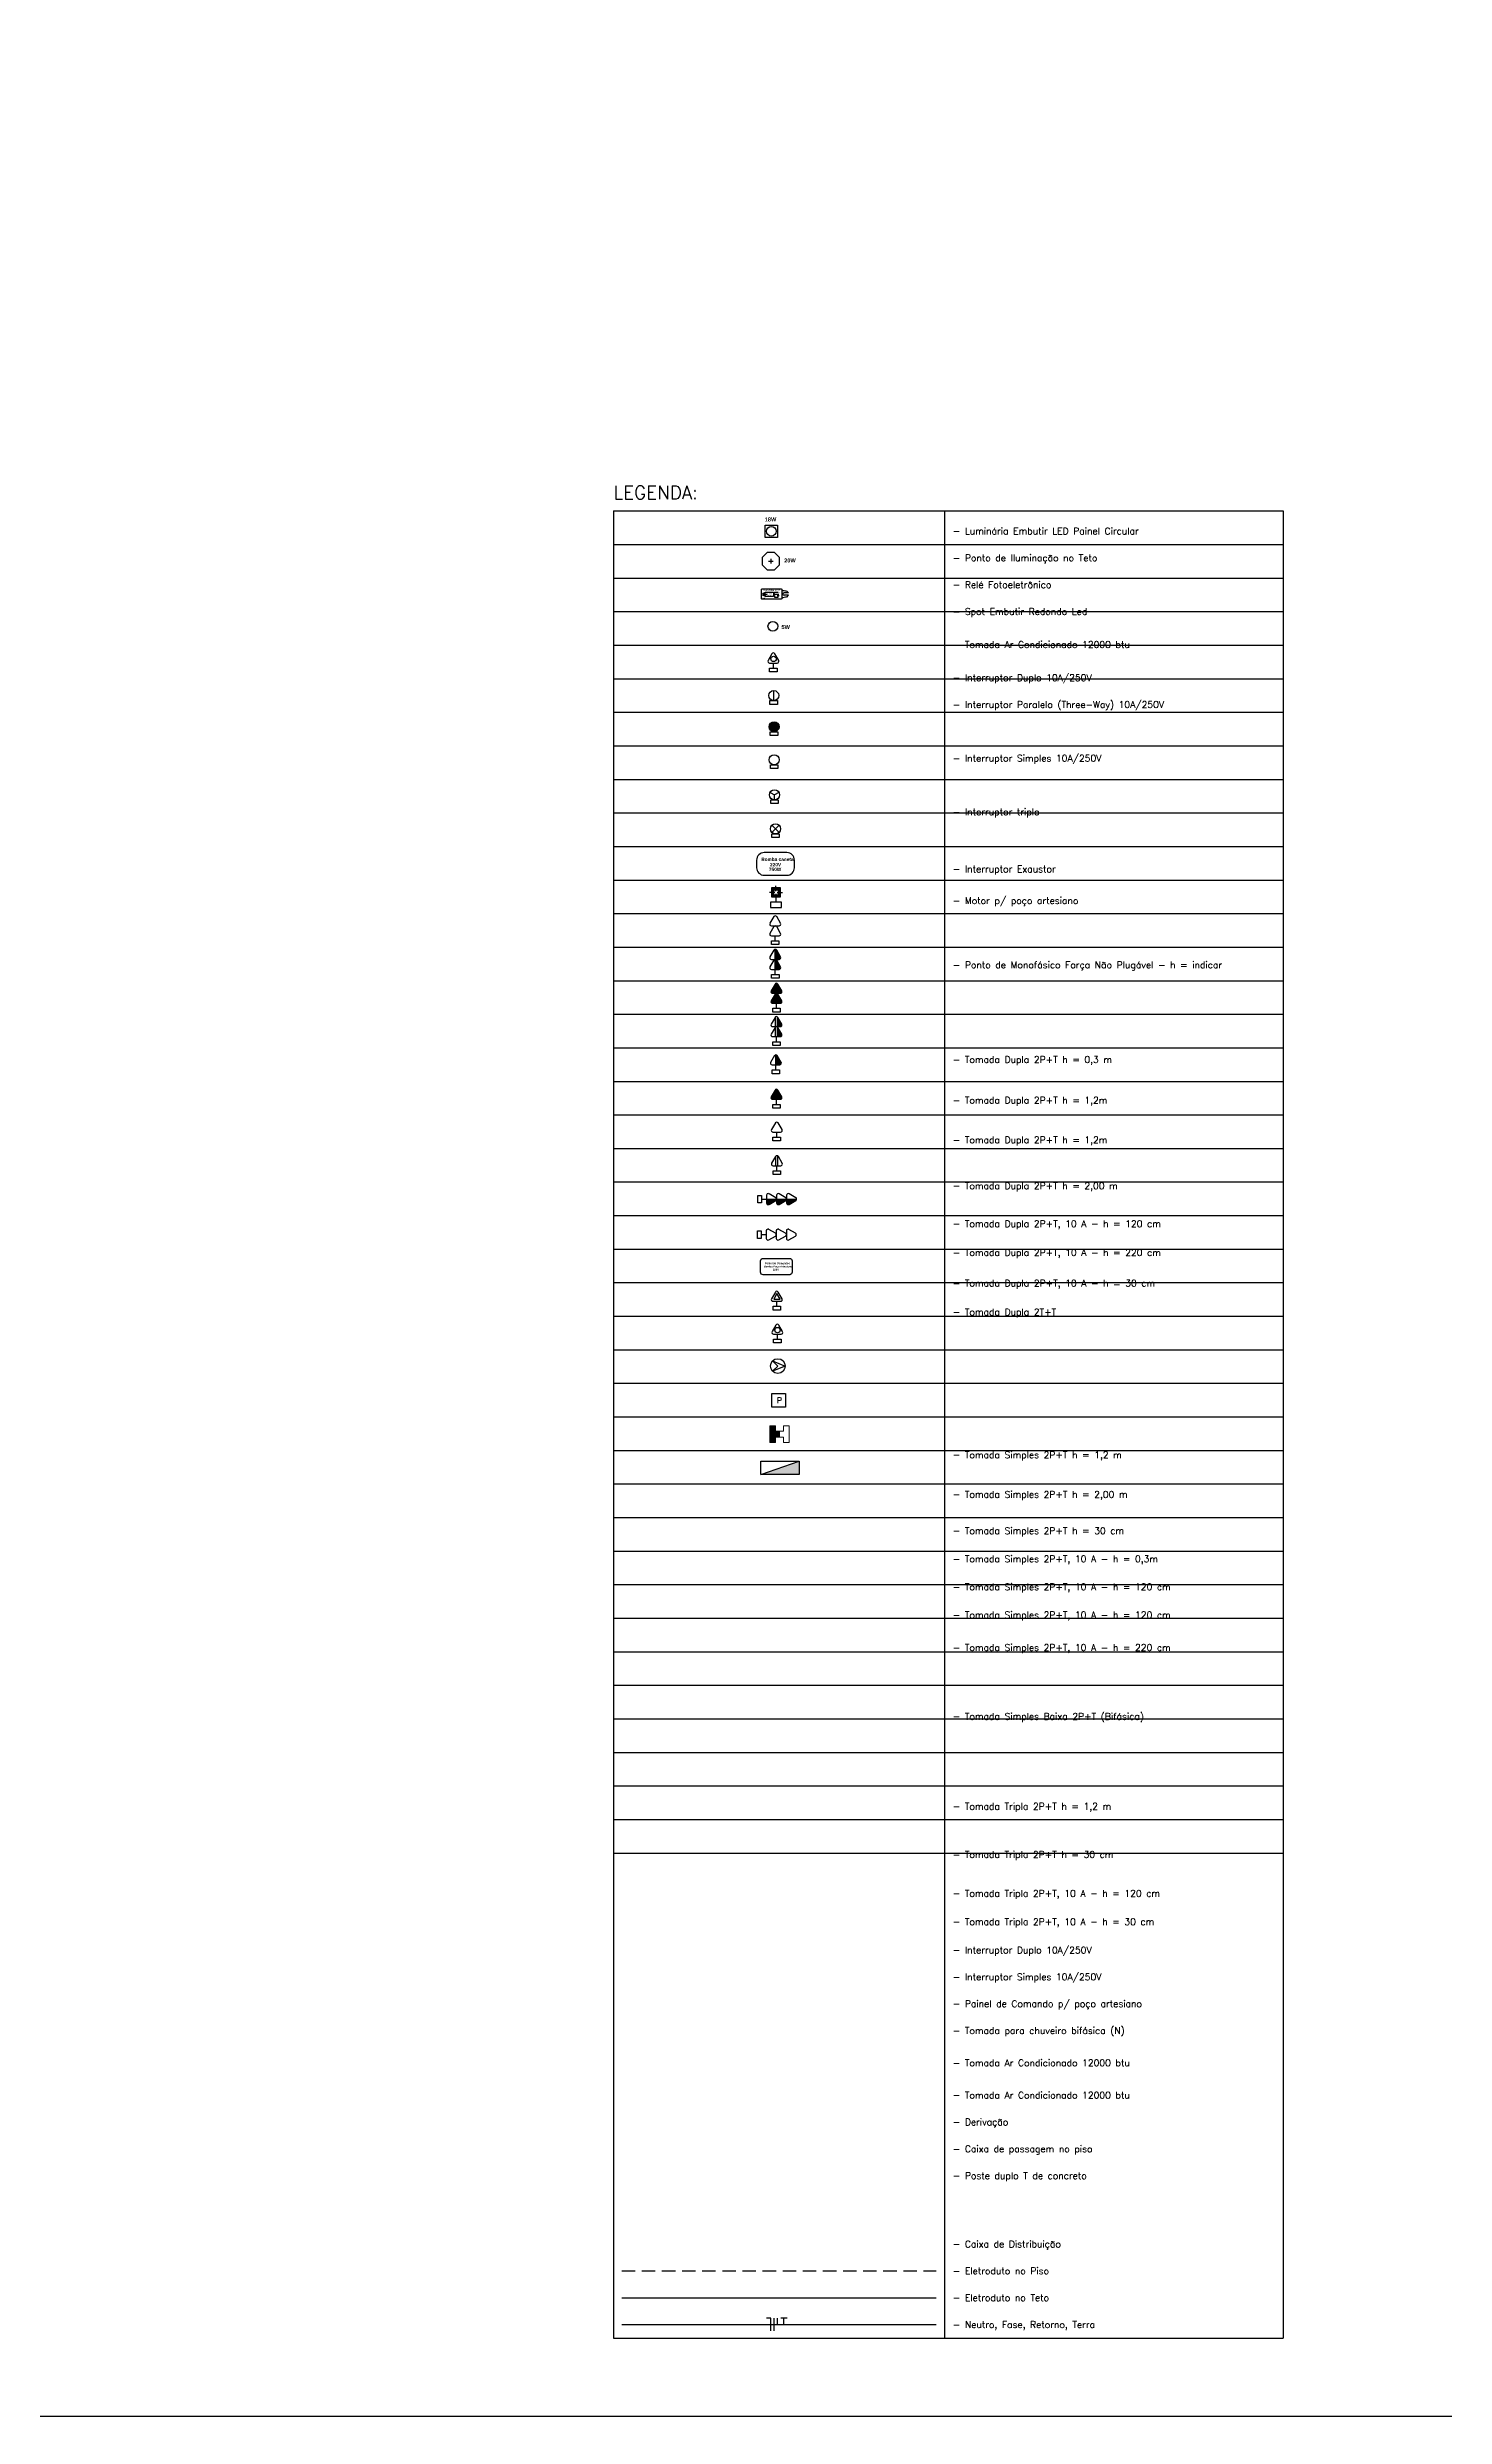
# Model space of a CAD drawing. Extents: x 1450 to 1868, y 82 to 351.
# Drawn here: x 1621.6 to 1642.43, y 82.4 to 117.71 of the extents above; entities that cross this region are included whole.
import ezdxf
from ezdxf.enums import TextEntityAlignment as Align

# ---------------------------------------------------------------- set-up
doc = ezdxf.new("R2010")
doc.units = 0
doc.header["$LTSCALE"] = 0.5
for name, pattern in [('CONTINU', [0]), ('ELETRODUTO_PISO', [0.55, 0.4, -0.15]), ('ELETRODUTO_TETO', [1000, 1000, 0])]:
    doc.linetypes.add(name, pattern=pattern)
doc.layers.get('0').update_dxf_attribs({"linetype": 'CONTINUOUS'})
for name, color, linetype in [('CENTRAL DE AR', 10, 'CONTINUOUS'), ('CHUVEIRO ELÉTRICO', 10, 'CONTINUOUS'), ('Derivação', 7, 'CONTINUOUS'), ('ELETRODUTO-PISO', 3, 'CONTINUOUS'), ('ELETRODUTO_TETO', 2, 'CONTINUOUS'), ('Estruturas', 7, 'CONTINUOUS'), ('FIACAO', 7, 'CONTINUOUS'), ('Iluminação', 7, 'CONTINUOUS'), ('INDICACAO_CIRCUITO', 2, 'CONTINUOUS'), ('INDICACAO_POTENCIA', 1, 'CONTINUOUS'), ('INTERRUPTORES', 1, 'CONTINUOUS'), ('LEGENDA_LINHA', 2, 'CONTINUOUS'), ('LEGENDA_TEXTO', 5, 'CONTINUOUS'), ('LUMINÁRIAS', 3, 'CONTINUOUS'), ('Motores', 7, 'CONTINUOUS'), ('QUADROS', 7, 'CONTINUOUS'), ('QUADROS_E_CAIXAS', 7, 'CONTINUOUS'), ('Sensor', 7, 'CONTINUOUS'), ('TOMADAS ABNT', 10, 'CONTINUOUS')]:
    doc.layers.add(name, color=color, linetype=linetype)
doc.layers.add('Postes', color=1, linetype='CONTINU', lineweight=0)
doc.styles.add('Arial', font='arialbd.ttf', dxfattribs={"height": 100})
doc.styles.add('ROMANS', font='simplex.shx')
doc.styles.get("Standard").update_dxf_attribs({"font": 'simplex.shx'})

# ---------------------------------------------------------------- blocks, each defined once
blk = doc.blocks.new('Caixa')
blk.add_lwpolyline([(0, -2000), (20893.1, -2000), (20893.1, -22893.1), (0, -22893.1)], close=True)
blk = doc.blocks.new('*U364', base_point=(-28495.6, 54861.1))
blk.add_hatch(color=256).paths.add_polyline_path([(-28467.1, 54851.1), (-28467.1, 54871.1), (-28524.1, 54851.1)])
blk.add_line((-28524.1, 54851.1), (-28467.1, 54871.1))
blk.add_lwpolyline([(-28524.1, 54851.1), (-28524.1, 54871.1), (-28467.1, 54871.1), (-28467.1, 54851.1)], close=True)
blk = doc.blocks.new('*U415', base_point=(-26502, 35745.7))
at = {"layer": 'LUMINÁRIAS'}
blk.add_circle((-26502, 35745.7), 7.25, dxfattribs=at)
blk = doc.blocks.new('*U425', base_point=(-26022.3, 35757.8))
h = blk.add_hatch(color=256)
h.dxf.hatch_style = 1
h.paths.add_polyline_path([(-26029.8, 35765.3, 1), (-26014.8, 35765.3, 1)])
blk.add_lwpolyline([(-26027.9, 35757.8), (-26016.7, 35757.8), (-26016.7, 35752.2), (-26027.9, 35752.2)], close=True)
blk.add_circle((-26022.3, 35765.3), 7.5)
blk = doc.blocks.new('*U426', base_point=(-26132.1, 35638.4))
blk.add_lwpolyline([(-26132.1, 35644), (-26132.1, 35632.8), (-26137.7, 35632.8), (-26137.7, 35644)], close=True)
blk.add_circle((-26124.6, 35638.4), 7.5)
blk = doc.blocks.new('*U432', base_point=(-26623.1, 35513.1))
for p, q in [((-26615.6, 35518.8), (-26615.6, 35513.1)), ((-26601.9, 35515.3), (-26611.8, 35520.9)), ((-26600.6, 35518.8), (-26600.6, 35513.1)), ((-26586.9, 35515.3), (-26596.9, 35520.9)), ((-26585.6, 35518.8), (-26585.6, 35513.1)), ((-26571.9, 35515.3), (-26581.9, 35520.9)), ((-26623.1, 35513.1), (-26615.6, 35513.1)), ((-26615.6, 35513.1), (-26615.6, 35507.4)), ((-26611.8, 35505.2), (-26601.9, 35510.9)), ((-26600.6, 35513.1), (-26600.6, 35507.4)), ((-26596.9, 35505.2), (-26586.9, 35510.9)), ((-26585.6, 35513.1), (-26585.6, 35507.4)), ((-26581.9, 35505.2), (-26571.9, 35510.9))]:
    blk.add_line(p, q)
blk.add_lwpolyline([(-26623.1, 35518.7), (-26623.1, 35507.5), (-26628.7, 35507.5), (-26628.7, 35518.7)], close=True)
for centre, start, end in [((-26613.1, 35518.8), 60.2551, 180), ((-26598.1, 35518.8), 60.2551, 180), ((-26583.1, 35518.8), 60.2551, 180), ((-26613.1, 35507.4), 180, 299.7449), ((-26603.1, 35513.1), 299.7449, 60.2551), ((-26598.1, 35507.4), 180, 299.7449), ((-26588.1, 35513.1), 299.7449, 60.2551), ((-26583.1, 35507.4), 180, 299.7449), ((-26573.2, 35513.1), 299.7449, 60.2551)]:
    blk.add_arc(centre, 2.5, start, end)
blk = doc.blocks.new('*U188', base_point=(-46314.3, 15803.9))
for p, q in [((-46316.4, 15825.1), (-46322.1, 15815.2)), ((-46306.4, 15815.2), (-46312.1, 15825.1)), ((-46320, 15811.4), (-46314.3, 15811.4)), ((-46314.3, 15811.4), (-46308.6, 15811.4)), ((-46314.3, 15803.9), (-46314.3, 15811.4))]:
    blk.add_line(p, q)
blk.add_lwpolyline([(-46319.9, 15803.9), (-46308.7, 15803.9), (-46308.7, 15798.3), (-46319.9, 15798.3)], close=True)
blk.add_circle((-46314.1, 15817.5), 4.02)
for centre, start, end in [((-46314.3, 15823.9), 29.7449, 150.2551), ((-46320, 15813.9), 150.2551, 270), ((-46308.6, 15813.9), 270, 29.7449)]:
    blk.add_arc(centre, 2.5, start, end)
blk = doc.blocks.new('*U154', base_point=(-46580.4, 18832.2))
for p, q in [((-46582.5, 18853.4), (-46588.2, 18843.4)), ((-46572.5, 18843.4), (-46578.2, 18853.4)), ((-46586.1, 18839.7), (-46580.4, 18839.7)), ((-46580.2, 18851.1), (-46584.8, 18843)), ((-46584.8, 18843), (-46575.6, 18843)), ((-46580.4, 18839.7), (-46574.7, 18839.7)), ((-46580.4, 18832.2), (-46580.4, 18839.7)), ((-46575.6, 18843), (-46580.2, 18851.1))]:
    blk.add_line(p, q)
blk.add_lwpolyline([(-46586, 18832.2), (-46574.8, 18832.2), (-46574.8, 18826.6), (-46586, 18826.6)], close=True)
for centre, start, end in [((-46580.4, 18852.1), 29.7449, 150.2551), ((-46586.1, 18842.2), 150.2551, 270), ((-46574.7, 18842.2), 270, 29.7449)]:
    blk.add_arc(centre, 2.5, start, end)
blk = doc.blocks.new('*U436', base_point=(-27713.7, 34634.5))
at = {"layer": 'LUMINÁRIAS'}
blk.add_lwpolyline([(-27726.8, 34639.9), (-27726.8, 34629.1), (-27719.1, 34621.4), (-27708.3, 34621.4), (-27700.6, 34629.1), (-27700.6, 34639.9), (-27708.3, 34647.6), (-27719.1, 34647.6)], close=True, dxfattribs=at)
for points in [[(-27713.7, 34637.9), (-27713.7, 34631.1)], [(-27717.1, 34634.5), (-27710.4, 34634.5)]]:
    blk.add_lwpolyline(points, dxfattribs=at)
blk = doc.blocks.new('*U827', base_point=(-30200.5, 34405))
blk.add_line((-30200.5, 34405), (-30185.5, 34405))
blk.add_lwpolyline([(-30200.5, 34410.6), (-30200.5, 34399.4), (-30206.1, 34399.4), (-30206.1, 34410.6)], close=True)
blk.add_circle((-30193, 34405), 7.5)
blk = doc.blocks.new('*U2200', base_point=(1566.522, 243.504))
for p, q in [((1566.422, 243.504), (1566.422, 243.704)), ((1566.422, 243.704), (1566.622, 243.704)), ((1566.622, 243.704), (1566.622, 243.504)), ((1566.622, 243.504), (1566.422, 243.504))]:
    blk.add_line(p, q)
blk.add_text('P', height=0.0841).set_placement((1566.496, 243.562))
blk = doc.blocks.new('*U149', base_point=(-47307.1, 18073))
for p, q in [((-47309.2, 18109.1), (-47314.9, 18099.2)), ((-47309.2, 18094.2), (-47314.9, 18084.2)), ((-47312.8, 18095.4), (-47307.1, 18095.4)), ((-47312.8, 18080.5), (-47307.1, 18080.5)), ((-47307.1, 18095.4), (-47301.4, 18095.4)), ((-47307.1, 18073), (-47307.1, 18080.5)), ((-47307.1, 18080.5), (-47301.4, 18080.5)), ((-47299.2, 18099.2), (-47304.9, 18109.1)), ((-47299.2, 18084.2), (-47304.9, 18094.2))]:
    blk.add_line(p, q)
blk.add_lwpolyline([(-47312.7, 18073), (-47301.5, 18073), (-47301.5, 18067.4), (-47312.7, 18067.4)], close=True)
for centre, start, end in [((-47312.8, 18097.9), 150.2551, 270), ((-47312.8, 18083), 150.2551, 270), ((-47307.1, 18107.9), 29.7449, 150.2551), ((-47307.1, 18092.9), 29.7449, 150.2551), ((-47301.4, 18097.9), 270, 29.7449), ((-47301.4, 18083), 270, 29.7449)]:
    blk.add_arc(centre, 2.5, start, end)
blk = doc.blocks.new('*U152', base_point=(-46425.9, 19077.4))
blk.add_hatch(color=256).paths.add_polyline_path([(-46423.8, 19098.6, 0.269143), (-46425.9, 19099.8), (-46425.9, 19084.9), (-46420.2, 19084.9, 0.575867), (-46418.1, 19088.6)])
for p, q in [((-46428.1, 19098.6), (-46433.8, 19088.6)), ((-46431.6, 19084.9), (-46425.9, 19084.9)), ((-46425.9, 19084.9), (-46425.9, 19099.8)), ((-46425.9, 19077.4), (-46425.9, 19084.9)), ((-46425.9, 19084.9), (-46420.2, 19084.9)), ((-46418.1, 19088.6), (-46423.8, 19098.6))]:
    blk.add_line(p, q)
blk.add_lwpolyline([(-46431.5, 19077.4), (-46420.3, 19077.4), (-46420.3, 19071.7), (-46431.5, 19071.7)], close=True)
for centre, start, end in [((-46431.6, 19087.4), 150.2551, 270), ((-46425.9, 19097.3), 29.7449, 150.2551), ((-46420.2, 19087.4), 270, 29.7449)]:
    blk.add_arc(centre, 2.5, start, end)
blk = doc.blocks.new('*U156', base_point=(-47697.4, 17797.5))
for points in [[(-47695.3, 17833.7, 0.269143), (-47697.4, 17835), (-47697.4, 17820), (-47691.7, 17820, 0.575867), (-47689.6, 17823.7)], [(-47695.3, 17818.7, 0.269143), (-47697.4, 17820), (-47697.4, 17805), (-47691.7, 17805, 0.575867), (-47689.6, 17808.8)]]:
    blk.add_hatch(color=256).paths.add_polyline_path(points)
for p, q in [((-47699.6, 17833.7), (-47705.3, 17823.7)), ((-47697.4, 17820), (-47697.4, 17835)), ((-47689.6, 17823.7), (-47695.3, 17833.7)), ((-47699.6, 17818.7), (-47705.3, 17808.8)), ((-47703.1, 17820), (-47697.4, 17820)), ((-47703.1, 17805), (-47697.4, 17805)), ((-47697.4, 17805), (-47697.4, 17820)), ((-47697.4, 17820), (-47691.7, 17820)), ((-47697.4, 17797.5), (-47697.4, 17805)), ((-47697.4, 17805), (-47691.7, 17805)), ((-47689.6, 17808.8), (-47695.3, 17818.7))]:
    blk.add_line(p, q)
blk.add_lwpolyline([(-47703, 17797.5), (-47691.8, 17797.5), (-47691.8, 17791.9), (-47703, 17791.9)], close=True)
for centre, start, end in [((-47697.4, 17832.5), 29.7449, 150.2551), ((-47703.1, 17822.5), 150.2551, 270), ((-47703.1, 17807.5), 150.2551, 270), ((-47697.4, 17817.5), 29.7449, 150.2551), ((-47691.7, 17822.5), 270, 29.7449), ((-47691.7, 17807.5), 270, 29.7449)]:
    blk.add_arc(centre, 2.5, start, end)
blk = doc.blocks.new('*U163', base_point=(-46596.1, 17911.4))
blk.add_hatch(color=256).paths.add_polyline_path([(-46594, 17932.6, 0.580323), (-46598.3, 17932.6), (-46604, 17922.7, 0.575867), (-46601.8, 17918.9), (-46596.1, 17918.9), (-46590.5, 17918.9, 0.575867), (-46588.3, 17922.7)])
for p, q in [((-46598.3, 17932.6), (-46604, 17922.7)), ((-46601.8, 17918.9), (-46596.1, 17918.9)), ((-46596.1, 17911.4), (-46596.1, 17918.9)), ((-46596.1, 17918.9), (-46590.5, 17918.9)), ((-46588.3, 17922.7), (-46594, 17932.6))]:
    blk.add_line(p, q)
blk.add_lwpolyline([(-46601.7, 17911.4), (-46590.5, 17911.4), (-46590.5, 17905.8), (-46601.7, 17905.8)], close=True)
for centre, start, end in [((-46601.8, 17921.4), 150.2551, 270), ((-46596.1, 17931.4), 29.7449, 150.2551), ((-46590.5, 17921.4), 270, 29.7449)]:
    blk.add_arc(centre, 2.5, start, end)
blk = doc.blocks.new('*U177', base_point=(-47239.9, 18689.3))
for points in [[(-47237.8, 18725.5, 0.580323), (-47242.1, 18725.5), (-47247.8, 18715.5, 0.575867), (-47245.6, 18711.8), (-47239.9, 18711.8), (-47234.2, 18711.8, 0.575867), (-47232.1, 18715.5)], [(-47237.8, 18710.5, 0.580323), (-47242.1, 18710.5), (-47247.8, 18700.5, 0.575867), (-47245.6, 18696.8), (-47239.9, 18696.8), (-47234.2, 18696.8, 0.575867), (-47232.1, 18700.5)]]:
    blk.add_hatch(color=256).paths.add_polyline_path(points)
for p, q in [((-47242.1, 18725.5), (-47247.8, 18715.5)), ((-47232.1, 18715.5), (-47237.8, 18725.5)), ((-47242.1, 18710.5), (-47247.8, 18700.5)), ((-47245.6, 18711.8), (-47239.9, 18711.8)), ((-47245.6, 18696.8), (-47239.9, 18696.8)), ((-47239.9, 18711.8), (-47234.2, 18711.8)), ((-47239.9, 18689.3), (-47239.9, 18696.8)), ((-47239.9, 18696.8), (-47234.2, 18696.8)), ((-47232.1, 18700.5), (-47237.8, 18710.5))]:
    blk.add_line(p, q)
blk.add_lwpolyline([(-47245.5, 18689.3), (-47234.3, 18689.3), (-47234.3, 18683.7), (-47245.5, 18683.7)], close=True)
for centre, start, end in [((-47245.6, 18714.3), 150.2551, 270), ((-47239.9, 18724.2), 29.7449, 150.2551), ((-47234.2, 18714.3), 270, 29.7449), ((-47245.6, 18699.3), 150.2551, 270), ((-47239.9, 18709.3), 29.7449, 150.2551), ((-47234.2, 18699.3), 270, 29.7449)]:
    blk.add_arc(centre, 2.5, start, end)
blk = doc.blocks.new('*U267', base_point=(-46992.4, 19399.3))
for p in [(-46998.9, 19410.5), (-46985.9, 19410.5), (-46992.4, 19399.3)]:
    blk.add_line(p, (-46992.4, 19406.8))
blk.add_lwpolyline([(-46998, 19399.3), (-46986.8, 19399.3), (-46986.8, 19393.7), (-46998, 19393.7)], close=True)
blk.add_circle((-46992.4, 19406.8), 7.5)
blk = doc.blocks.new('*U292', base_point=(-47201.7, 18236.4))
for p, q in [((-47201.7, 18236.4), (-47194.2, 18236.4)), ((-47194.2, 18242.1), (-47194.2, 18236.4)), ((-47194.2, 18236.4), (-47194.2, 18230.7)), ((-47180.5, 18238.5), (-47190.5, 18244.2)), ((-47190.5, 18228.5), (-47180.5, 18234.2))]:
    blk.add_line(p, q)
blk.add_lwpolyline([(-47201.7, 18242), (-47201.7, 18230.8), (-47207.3, 18230.8), (-47207.3, 18242)], close=True)
for centre, start, end in [((-47191.7, 18242.1), 60.2551, 180), ((-47191.7, 18230.7), 180, 299.7449), ((-47181.8, 18236.4), 299.7449, 60.2551)]:
    blk.add_arc(centre, 2.5, start, end)
blk = doc.blocks.new('*U393', base_point=(-27442.3, 34954.3))
for points in [[(-27421.1, 34952.1, 0.269143), (-27419.8, 34954.3), (-27434.8, 34954.3), (-27434.8, 34948.6, 0.575867), (-27431, 34946.4)], [(-27406.1, 34952.1, 0.269143), (-27404.9, 34954.3), (-27419.8, 34954.3), (-27419.8, 34948.6, 0.575867), (-27416.1, 34946.4)], [(-27391.2, 34952.1, 0.269143), (-27389.9, 34954.3), (-27404.9, 34954.3), (-27404.9, 34948.6, 0.575867), (-27401.1, 34946.4)]]:
    blk.add_hatch(color=256).paths.add_polyline_path(points)
for p, q in [((-27442.3, 34954.3), (-27434.8, 34954.3)), ((-27434.8, 34960), (-27434.8, 34954.3)), ((-27434.8, 34954.3), (-27434.8, 34948.6)), ((-27434.8, 34954.3), (-27419.8, 34954.3)), ((-27421.1, 34956.4), (-27431, 34962.1)), ((-27419.8, 34960), (-27419.8, 34954.3)), ((-27419.8, 34954.3), (-27419.8, 34948.6)), ((-27419.8, 34954.3), (-27404.9, 34954.3)), ((-27406.1, 34956.4), (-27416.1, 34962.1)), ((-27404.9, 34960), (-27404.9, 34954.3)), ((-27404.9, 34954.3), (-27404.9, 34948.6)), ((-27404.9, 34954.3), (-27389.9, 34954.3)), ((-27391.2, 34956.4), (-27401.1, 34962.1)), ((-27431, 34946.4), (-27421.1, 34952.1)), ((-27416.1, 34946.4), (-27406.1, 34952.1)), ((-27401.1, 34946.4), (-27391.2, 34952.1))]:
    blk.add_line(p, q)
blk.add_lwpolyline([(-27442.3, 34959.9), (-27442.3, 34948.7), (-27447.9, 34948.7), (-27447.9, 34959.9)], close=True)
for centre, start, end in [((-27432.3, 34960), 60.2551, 180), ((-27422.3, 34954.3), 299.7449, 60.2551), ((-27417.3, 34960), 60.2551, 180), ((-27407.4, 34954.3), 299.7449, 60.2551), ((-27402.4, 34960), 60.2551, 180), ((-27392.4, 34954.3), 299.7449, 60.2551), ((-27432.3, 34948.6), 180, 299.7449), ((-27417.3, 34948.6), 180, 299.7449), ((-27402.4, 34948.6), 180, 299.7449)]:
    blk.add_arc(centre, 2.5, start, end)
blk = doc.blocks.new('*U411', base_point=(-27539.3, 35339.7))
at = {"layer": 'LUMINÁRIAS'}
blk.add_lwpolyline([(-27548.5, 35348.9), (-27530, 35348.9), (-27530, 35330.4), (-27548.5, 35330.4)], close=True, dxfattribs=at)
blk.add_circle((-27539.3, 35339.7), 7.12, dxfattribs=at)
blk = doc.blocks.new('*U1128', base_point=(-30595.4, 34282.6))
for points in [[(-30595.4, 34282.6), (-30603.2, 34290.4)], [(-30603.2, 34290.4), (-30584.4, 34282.6), (-30603.2, 34274.8)], [(-30595.4, 34282.6), (-30603.2, 34274.8)]]:
    blk.add_lwpolyline(points)
blk.add_circle((-30595.4, 34282.6), 11)
blk = doc.blocks.new('*U263', base_point=(-47165.4, 15074.2))
for p, q in [((-47165.4, 15081.7), (-47170.7, 15087)), ((-47165.4, 15081.7), (-47170.7, 15076.4)), ((-47165.4, 15089.2), (-47165.4, 15089.2)), ((-47165.4, 15081.7), (-47160.1, 15087)), ((-47165.4, 15081.7), (-47160.1, 15076.4))]:
    blk.add_line(p, q)
blk.add_lwpolyline([(-47171, 15074.2), (-47159.8, 15074.2), (-47159.8, 15068.6), (-47171, 15068.6)], close=True)
blk.add_circle((-47165.4, 15081.7), 7.5)
blk = doc.blocks.new('*U296', base_point=(-47107.6, 15326.4))
h = blk.add_hatch(color=256)
h.paths.add_polyline_path([(-47086.4, 15326.4), (-47086.4, 15333.2), (-47093.3, 15333.2), (-47093.3, 15329.9), (-47089.7, 15329.9), (-47089.7, 15326.4)])
h.paths.add_polyline_path([(-47086.4, 15319.5), (-47086.4, 15326.4), (-47089.7, 15326.4), (-47089.7, 15322.8), (-47093.3, 15322.8), (-47093.3, 15319.5)])
h.paths.add_polyline_path([(-47093.3, 15319.5), (-47093.3, 15322.8), (-47096.8, 15322.8), (-47096.8, 15326.4), (-47100.1, 15326.4), (-47100.1, 15319.5)])
h.paths.add_polyline_path([(-47096.8, 15326.4), (-47096.8, 15329.9), (-47093.3, 15329.9), (-47093.3, 15333.2), (-47100.1, 15333.2), (-47100.1, 15326.4)])
for p, q in [((-47095.3, 15326.4), (-47107.6, 15326.4)), ((-47093.3, 15328.3), (-47093.3, 15336.2)), ((-47093.3, 15324.4), (-47093.3, 15316.5)), ((-47091.3, 15326.4), (-47083.4, 15326.4))]:
    blk.add_line(p, q)
at = {"linetype": 'Continuous', "ltscale": 0.2}
blk.add_lwpolyline([(-47107.6, 15318.2), (-47107.6, 15334.5), (-47115.8, 15334.5), (-47115.8, 15318.2)], close=True, dxfattribs=at)
for points in [[(-47086.4, 15333.2), (-47100.1, 15333.2), (-47100.1, 15319.5), (-47086.4, 15319.5)], [(-47089.7, 15329.9), (-47096.8, 15329.9), (-47096.8, 15322.8), (-47089.7, 15322.8)]]:
    blk.add_lwpolyline(points, close=True)
blk = doc.blocks.new('*U304', base_point=(-45716.1, 15084.8))
for p, q in [((-45716.1, 15084.8), (-45708.6, 15084.8)), ((-45708.6, 15090.5), (-45708.6, 15084.8)), ((-45708.6, 15086.3), (-45694.2, 15086.3)), ((-45708.6, 15084.8), (-45708.6, 15079.1)), ((-45708.6, 15083.3), (-45694.2, 15083.3)), ((-45694.9, 15087), (-45704.9, 15092.7)), ((-45704.9, 15077), (-45694.9, 15082.6))]:
    blk.add_line(p, q)
blk.add_lwpolyline([(-45716.1, 15090.4), (-45716.1, 15079.2), (-45721.7, 15079.2), (-45721.7, 15090.4)], close=True)
for centre, start, end in [((-45706.1, 15090.5), 60.2551, 180), ((-45706.1, 15079.1), 180, 299.7449), ((-45696.2, 15084.8), 299.7449, 60.2551)]:
    blk.add_arc(centre, 2.5, start, end)
blk = doc.blocks.new('*U308', base_point=(-46730.6, 15608.2))
h = blk.add_hatch(color=256)
h.dxf.hatch_style = 1
h.paths.add_polyline_path([(-46723.1, 15606.7), (-46723.1, 15602.5, 0.57586), (-46719.4, 15600.3), (-46709.4, 15606, 0.102393), (-46708.7, 15606.7)])
h.paths.add_polyline_path([(-46694.4, 15606, 0.102393), (-46693.7, 15606.7), (-46708.2, 15606.7), (-46708.2, 15602.5, 0.575872), (-46704.4, 15600.3)])
for p, q in [((-46730.6, 15608.2), (-46723.1, 15608.2)), ((-46723.1, 15613.9), (-46723.1, 15608.2)), ((-46723.1, 15609.7), (-46708.7, 15609.7)), ((-46723.1, 15608.2), (-46723.1, 15602.5)), ((-46723.1, 15606.7), (-46708.7, 15606.7)), ((-46709.4, 15610.4), (-46719.4, 15616.1)), ((-46719.4, 15600.3), (-46709.4, 15606)), ((-46708.2, 15613.9), (-46708.2, 15608.2)), ((-46708.2, 15609.7), (-46693.7, 15609.7)), ((-46708.2, 15608.2), (-46708.2, 15602.5)), ((-46708.2, 15606.7), (-46693.7, 15606.7)), ((-46694.4, 15610.4), (-46704.4, 15616.1)), ((-46704.4, 15600.3), (-46694.4, 15606))]:
    blk.add_line(p, q)
blk.add_lwpolyline([(-46730.6, 15613.8), (-46730.6, 15602.6), (-46736.2, 15602.6), (-46736.2, 15613.8)], close=True)
for centre, start, end in [((-46720.6, 15613.9), 60.2551, 180), ((-46710.7, 15608.2), 299.7449, 60.2551), ((-46705.7, 15613.9), 60.2551, 180), ((-46695.7, 15608.2), 299.7449, 60.2551), ((-46720.6, 15602.5), 180, 299.7449), ((-46705.7, 15602.5), 180, 299.7449)]:
    blk.add_arc(centre, 2.5, start, end)
blk = doc.blocks.new('*U2300', base_point=(1566.522, 243.504))
blk.add_hatch(color=256).paths.add_polyline_path([(1566.603, 243.503, 1), (1566.604, 243.503, 1)])
for points in [[(1566.622, 243.528), (1566.622, 243.48, -0.414214), (1566.621, 243.479), (1566.523, 243.479, -0.414214), (1566.522, 243.48), (1566.522, 243.528, -0.414214), (1566.523, 243.529), (1566.621, 243.529, -0.414214)], [(1566.54, 243.493), (1566.54, 243.512, -0.414214), (1566.541, 243.513), (1566.58, 243.513, -0.414214), (1566.581, 243.512), (1566.581, 243.493, -0.414214), (1566.58, 243.492), (1566.541, 243.492, -0.414214)]]:
    blk.add_lwpolyline(points, format="xyb", close=True)
for points in [[(1566.53, 243.509), (1566.526, 243.505)], [(1566.526, 243.505), (1566.535, 243.505)], [(1566.53, 243.496), (1566.526, 243.5)], [(1566.526, 243.5), (1566.535, 243.5)], [(1566.539, 243.503), (1566.539, 243.505), (1566.54, 243.505)], [(1566.539, 243.503), (1566.539, 243.501), (1566.54, 243.501)], [(1566.545, 243.504), (1566.543, 243.502)], [(1566.545, 243.501), (1566.545, 243.5), (1566.543, 243.502)], [(1566.545, 243.503), (1566.545, 243.504)], [(1566.548, 243.503), (1566.548, 243.501), (1566.545, 243.501)], [(1566.545, 243.503), (1566.548, 243.503)], [(1566.581, 243.509), (1566.587, 243.509), (1566.587, 243.513), (1566.604, 243.513)], [(1566.581, 243.503), (1566.603, 243.503)], [(1566.604, 243.496), (1566.606, 243.497), (1566.602, 243.494), (1566.604, 243.496), (1566.602, 243.497), (1566.606, 243.494)], [(1566.604, 243.503), (1566.608, 243.503)], [(1566.604, 243.498), (1566.604, 243.502)], [(1566.626, 243.504), (1566.626, 243.509), (1566.622, 243.509)], [(1566.626, 243.504), (1566.626, 243.499), (1566.622, 243.499)], [(1566.656, 243.51), (1566.634, 243.51)], [(1566.656, 243.498), (1566.634, 243.498)], [(1566.647, 243.519), (1566.656, 243.51)], [(1566.647, 243.489), (1566.656, 243.498)], [(1566.581, 243.496), (1566.587, 243.496), (1566.587, 243.489), (1566.604, 243.489), (1566.604, 243.493)]]:
    blk.add_lwpolyline(points)
for centre, radius in [((1566.604, 243.496), 0.00238), ((1566.604, 243.503), 0.000592)]:
    blk.add_circle(centre, radius)
for centre, radius, start, end in [((1566.528, 243.546), 0.0373, 273.2618, 289.469), ((1566.535, 243.503), 0.00245, 270, 90), ((1566.652, 243.609), 0.09, 250.531, 266.7382), ((1566.634, 243.504), 0.00591, 90, 270), ((1566.528, 243.459), 0.0373, 70.531, 86.7382), ((1566.652, 243.399), 0.09, 93.2618, 109.469)]:
    blk.add_arc(centre, radius, start, end)
at = {"layer": 'INDICACAO_CIRCUITO', "style": 'Arial'}
for s, height, p in [('RELÉ FOTOELETRÔNICO', 0.00482, (1566.532, 243.521)), ('NÃO INSTALAR', 0.00238, (1566.55, 243.504)), ('DIRECIONADO', 0.00219, (1566.551, 243.501)), ('P/ A LÂMPADA', 0.00219, (1566.551, 243.497)), ('SENSOR', 0.00271, (1566.553, 243.509)), ('BRANCO', 0.00139, (1566.59, 243.503)), ('PRETO', 0.00139, (1566.593, 243.514)), ('FASE 1', 0.00139, (1566.605, 243.512)), ('FASE 2', 0.00139, (1566.606, 243.504)), ('NEUTRO', 0.00139, (1566.606, 243.5)), ('OU', 0.00139, (1566.608, 243.502)), ('BIVOLT (127/220~)', 0.00139, (1566.523, 243.486)), ('10A/5A - 50 a 60Hz', 0.00139, (1566.523, 243.483)), ('POTÊNCIA: 1200VA ou 500W', 0.00139, (1566.523, 243.48)), ('VERMELHO', 0.00139, (1566.59, 243.49)), ('CARGA', 0.00139, (1566.607, 243.493))]:
    blk.add_text(s, height=height, dxfattribs=at).set_placement(p)
blk = doc.blocks.new('*U1132', base_point=(-31838.367, 39686.446))
at = {"layer": 'Postes', "linetype": 'Continuous'}
blk.add_line((-31838.5, 39686.201), (-31838.5, 39686.475), dxfattribs=at)
blk = doc.blocks.new('*U1134', base_point=(-26235.2, 44374))
at = {"layer": 'Postes', "linetype": 'ByBlock'}
h = blk.add_hatch(color=256, dxfattribs=at)
h.dxf.hatch_style = 1
h.paths.add_polyline_path([(-26241.1, 44386.2), (-26249.6, 44386.2), (-26249.6, 44361.7), (-26241.1, 44361.7), (-26241.1, 44369.4)])
h.paths.add_polyline_path([(-26235.2, 44378.6), (-26241.1, 44378.6), (-26241.1, 44369.4), (-26235.2, 44369.4)])
for p, q in [((-26249.6, 44386.2), (-26241.1, 44386.2)), ((-26249.6, 44361.7), (-26249.6, 44386.2)), ((-26241.1, 44386.2), (-26241.1, 44378.6)), ((-26229.2, 44386.2), (-26220.8, 44386.2)), ((-26229.2, 44378.6), (-26229.2, 44386.2)), ((-26220.8, 44386.2), (-26220.8, 44361.7)), ((-26241.1, 44361.7), (-26249.6, 44361.7)), ((-26241.1, 44378.6), (-26235.1, 44378.6)), ((-26241.1, 44361.7), (-26241.1, 44369.4)), ((-26241.1, 44369.4), (-26235.1, 44369.4)), ((-26235.2, 44378.6), (-26235.2, 44369.4)), ((-26229.2, 44378.6), (-26235.2, 44378.6)), ((-26235.2, 44369.4), (-26235.2, 44378.6)), ((-26229.2, 44369.4), (-26235.2, 44369.4)), ((-26229.2, 44361.7), (-26229.2, 44369.4)), ((-26220.8, 44361.7), (-26229.2, 44361.7))]:
    blk.add_line(p, q, dxfattribs=at)
at = {"layer": 'Postes', "xscale": 50, "yscale": 50, "zscale": 50}
blk.add_blockref('*U1132', (-26235.2, 44374), dxfattribs=at)
blk = doc.blocks.new('*U2308', base_point=(1566.522, 243.504))
blk.add_lwpolyline([(1566.324, 243.747), (1566.721, 243.747, -0.414214), (1566.757, 243.711), (1566.757, 243.541, -0.414214), (1566.721, 243.504), (1566.324, 243.504, -0.414214), (1566.287, 243.541), (1566.287, 243.711, -0.414214)], format="xyb", close=True)
at = {"layer": 'INDICACAO_POTENCIA', "style": 'Arial'}
for s, p in [('Bomba Poço Artesiano', (1566.337, 243.614)), ('Painel de Comandos', (1566.351, 243.661)), ('       220V', (1566.398, 243.566))]:
    blk.add_text(s, height=0.02723, dxfattribs=at).set_placement(p)
blk = doc.blocks.new('*U2315', base_point=(1566.522, 243.504))
blk.add_lwpolyline([(1566.24, 243.729), (1566.24, 243.617, 0.414214), (1566.353, 243.504), (1566.691, 243.504, 0.414214), (1566.804, 243.617), (1566.804, 243.729, 0.414214), (1566.691, 243.842), (1566.353, 243.842, 0.414214)], format="xyb", close=True)
at = {"layer": 'INDICACAO_POTENCIA', "style": 'Arial'}
for s, p in [('Bomba caneta', (1566.309, 243.716)), ('750W', (1566.423, 243.566)), ('220V', (1566.44, 243.637))]:
    blk.add_text(s, height=0.0505, dxfattribs=at).set_placement(p)
blk = doc.blocks.new('*U1778', base_point=(608.67, 153.293))
for p, q in [((608.67, 153.483), (608.544, 153.483)), ((608.67, 153.103), (608.67, 153.483))]:
    blk.add_line(p, q)
blk = doc.blocks.new('*U1780', base_point=(576.818, 148.746))
blk.add_line((576.818, 148.556), (576.818, 148.936))
blk = doc.blocks.new('*U1797', base_point=(665.55, 144.199))
blk.add_line((665.55, 144.199), (665.55, 144.389))
blk = doc.blocks.new('*U1782', base_point=(635.972, 148.746))
at = {"linetype": 'Continuous'}
for p, q in [((636.064, 148.936), (635.881, 148.936)), ((635.972, 148.746), (635.972, 148.936))]:
    blk.add_line(p, q, dxfattribs=at)
blk = doc.blocks.new('*U2317', base_point=(1566.522, 216.477))
at = {"xscale": 0.5, "yscale": 0.5, "zscale": 0.5}
for name, p in [('*U1778', (1566.401, 216.477)), ('*U1780', (1566.451, 216.477)), ('*U1797', (1566.501, 216.477)), ('*U1782', (1566.597, 216.477))]:
    blk.add_blockref(name, p, dxfattribs=at)

msp = doc.modelspace()

# ---------------------------------------------------------------- linework, layer by layer
at = {"layer": 'ELETRODUTO-PISO', "linetype": 'ELETRODUTO_PISO'}
msp.add_line((1630.163, 84.573), (1634.849, 84.573), dxfattribs=at)
at = {"layer": 'ELETRODUTO_TETO', "linetype": 'ELETRODUTO_TETO'}
msp.add_line((1630.163, 84.173), (1634.849, 84.173), dxfattribs=at)
at = {"layer": 'LEGENDA_LINHA', "linetype": 'Continuous'}
for p, q in [((1630.038, 110.8), (1630.038, 83.573)), ((1630.038, 110.8), (1640.024, 110.8)), ((1634.974, 110.8), (1634.974, 83.573)), ((1640.024, 110.8), (1640.024, 83.573)), ((1630.038, 110.3), (1640.024, 110.3)), ((1630.038, 109.8), (1640.024, 109.8)), ((1630.038, 109.3), (1640.024, 109.3)), ((1630.038, 108.8), (1640.024, 108.8)), ((1630.038, 108.3), (1640.024, 108.3)), ((1630.038, 107.8), (1640.024, 107.8)), ((1630.038, 107.3), (1640.024, 107.3)), ((1630.038, 106.8), (1640.024, 106.8)), ((1630.038, 106.3), (1640.024, 106.3)), ((1630.038, 105.8), (1640.024, 105.8)), ((1630.038, 105.3), (1640.024, 105.3)), ((1630.038, 104.8), (1640.024, 104.8)), ((1630.038, 104.3), (1640.024, 104.3)), ((1630.038, 103.8), (1640.024, 103.8)), ((1630.038, 103.3), (1640.024, 103.3)), ((1630.038, 102.8), (1640.024, 102.8)), ((1630.038, 102.3), (1640.024, 102.3)), ((1630.038, 101.8), (1640.024, 101.8)), ((1630.038, 101.3), (1640.024, 101.3)), ((1630.038, 100.8), (1640.024, 100.8)), ((1630.038, 100.3), (1640.024, 100.3)), ((1630.038, 99.8), (1640.024, 99.8)), ((1630.038, 99.3), (1640.024, 99.3)), ((1630.038, 98.8), (1640.024, 98.8)), ((1630.038, 98.3), (1640.024, 98.3)), ((1630.038, 97.8), (1640.024, 97.8)), ((1630.038, 97.3), (1640.024, 97.3)), ((1630.038, 96.8), (1640.024, 96.8)), ((1630.038, 96.3), (1640.024, 96.3)), ((1630.038, 95.8), (1640.024, 95.8)), ((1630.038, 95.3), (1640.024, 95.3)), ((1630.038, 94.8), (1640.024, 94.8)), ((1630.038, 94.3), (1640.024, 94.3)), ((1630.038, 93.8), (1640.024, 93.8)), ((1630.038, 93.3), (1640.024, 93.3)), ((1630.038, 92.8), (1640.024, 92.8)), ((1630.038, 92.3), (1640.024, 92.3)), ((1630.038, 91.8), (1640.024, 91.8)), ((1630.038, 91.3), (1640.024, 91.3)), ((1630.038, 90.8), (1640.024, 90.8)), ((1630.163, 83.773), (1634.849, 83.773)), ((1630.038, 83.573), (1640.024, 83.573))]:
    msp.add_line(p, q, dxfattribs=at)

# ---------------------------------------------------------------- block references
for name, p, xscale, yscale, zscale in [('Caixa', (1450.157, 311.333), 0.01000000108748102, 0.01000000108748102, 0.01000000108748102), ('*U1778', (1632.385, 83.773), 0.5, 0.5, 0.5), ('*U1780', (1632.435, 83.773), 0.5, 0.5, 0.5), ('*U1797', (1632.485, 83.773), 0.5, 0.5, 0.5), ('*U1782', (1632.581, 83.773), 0.5, 0.5, 0.5)]:
    msp.add_blockref(name, p, dxfattribs=dict(xscale=xscale, yscale=yscale, zscale=zscale))
at = {"layer": 'CENTRAL DE AR', "xscale": 0.01000000108748102, "yscale": 0.01000000108748102, "zscale": 0.01000000108748102}
for p in [(1632.424, 108.459), (1632.483, 98.457)]:
    msp.add_blockref('*U188', p, dxfattribs=at)
at = {"layer": 'CHUVEIRO ELÉTRICO', "xscale": 0.01000000108748102, "yscale": 0.01000000108748102, "zscale": 0.01000000108748102}
msp.add_blockref('*U154', (1632.475, 98.948), dxfattribs=at)
at = {"layer": 'Derivação', "xscale": 0.01000000108748102, "yscale": 0.01000000108748102, "zscale": 0.01000000108748102}
msp.add_blockref('*U1128', (1632.49, 98.057), dxfattribs=at)
at = {"layer": 'Estruturas', "xscale": 0.01000000108748102, "yscale": 0.01000000108748102, "zscale": 0.01000000108748102}
msp.add_blockref('*U1134', (1632.514, 97.043), dxfattribs=at)
at = {"layer": 'FIACAO'}
msp.add_blockref('*U2317', (1632.506, 83.773), dxfattribs=at)
at = {"layer": 'Iluminação', "xscale": 0.01000000108748102, "yscale": 0.01000000108748102, "zscale": 0.01000000108748102}
for name, p in [('*U411', (1632.393, 110.497)), ('*U436', (1632.386, 110.051)), ('*U415', (1632.416, 109.082))]:
    msp.add_blockref(name, p, dxfattribs=at)
at = {"layer": 'INTERRUPTORES', "xscale": 0.01000000108748102, "yscale": 0.01000000108748102, "zscale": 0.01000000108748102, "rotation": 90}
msp.add_blockref('*U827', (1632.429, 107.973), dxfattribs=at)
at = {"layer": 'Motores'}
for name, p in [('*U2315', (1632.456, 105.371)), ('*U2308', (1632.468, 99.418))]:
    msp.add_blockref(name, p, dxfattribs=at)
at = {"layer": 'QUADROS', "xscale": 0.01000000108748102, "yscale": 0.01000000108748102, "zscale": 0.01000000108748102}
msp.add_blockref('*U364', (1632.521, 96.542), dxfattribs=at)
at = {"layer": 'QUADROS_E_CAIXAS'}
msp.add_blockref('*U2200', (1632.503, 97.446), dxfattribs=at)
at = {"layer": 'Sensor', "xscale": 2.994145851581631, "yscale": 2.994145851581631, "zscale": 2.994145851581631}
msp.add_blockref('*U2300', (1632.248, 109.562), dxfattribs=at)
at = {"layer": 'TOMADAS ABNT', "xscale": 0.01000000108748102, "yscale": 0.01000000108748102, "zscale": 0.01000000108748102}
for name, p in [('*U425', (1632.434, 107.509)), ('*U267', (1632.441, 106.494)), ('*U263', (1632.456, 105.988)), ('*U149', (1632.451, 104.393)), ('*U156', (1632.452, 103.892)), ('*U177', (1632.47, 103.388)), ('*U152', (1632.461, 102.471)), ('*U163', (1632.47, 101.957)), ('*U393', (1632.246, 100.545)), ('*U432', (1632.242, 100.016))]:
    msp.add_blockref(name, p, dxfattribs=at)
for name, p, rotation in [('*U426', (1632.435, 107.017), 90), ('*U296', (1632.462, 104.972), 90), ('*U308', (1632.47, 102.891), 90), ('*U292', (1632.474, 101.468), 90), ('*U304', (1632.476, 100.967), 90.00000000008852)]:
    msp.add_blockref(name, p, dxfattribs=dict(at, rotation=rotation))

# ---------------------------------------------------------------- texts
at = {"layer": 'INDICACAO_POTENCIA', "style": 'Arial'}
for s, p in [('18W', (1632.295, 110.643)), ('20W', (1632.585, 110.032)), ('5W', (1632.544, 109.039))]:
    msp.add_text(s, height=0.06, dxfattribs=at).set_placement(p)
at = {"layer": 'LEGENDA_TEXTO', "style": 'ROMANS'}
msp.add_text('LEGENDA:', height=0.2, dxfattribs=at).set_placement((1630.038, 110.975))
for s, p in [('- Luminária Embutir LED Painel Circular', (1635.099, 110.5)), ('- Ponto de Iluminação no Teto', (1635.099, 110.1)), ('- Relé Fotoeletrônico', (1635.099, 109.7)), ('- Spot Embutir Redondo Led', (1635.099, 109.3)), ('- Tomada Ar Condicionado 12000 btu', (1635.099, 108.808)), ('- Interruptor Duplo 10A/250V', (1635.099, 108.315)), ('- Interruptor Paralelo (Three-Way) 10A/250V', (1635.099, 107.915)), ('- Interruptor Simples 10A/250V', (1635.099, 107.115)), ('- Interruptor triplo', (1635.099, 106.315)), ('- Interruptor Exaustor', (1635.099, 105.464)), ('- Motor p/ poço artesiano', (1635.099, 104.993)), ('- Ponto de Monofásico Força Não Plugável - h = indicar', (1635.099, 104.035)), ('- Tomada Dupla 2P+T h = 0,3 m', (1635.099, 102.625)), ('- Tomada Dupla 2P+T h = 1,2m', (1635.099, 102.018)), ('- Tomada Dupla 2P+T h = 1,2m', (1635.099, 101.427)), ('- Tomada Dupla 2P+T h = 2,00 m', (1635.099, 100.743)), ('- Tomada Dupla 2P+T, 10 A - h = 120 cm', (1635.099, 100.178)), ('- Tomada Dupla 2P+T, 10 A - h = 220 cm', (1635.099, 99.749)), ('- Tomada Dupla 2P+T, 10 A - h = 30 cm', (1635.099, 99.291)), ('- Tomada Dupla 2T+T', (1635.099, 98.862)), ('- Tomada Simples 2P+T h = 1,2 m', (1635.099, 96.734)), ('- Tomada Simples 2P+T h = 2,00 m', (1635.099, 96.144)), ('- Tomada Simples 2P+T h = 30 cm', (1635.099, 95.603)), ('- Tomada Simples 2P+T, 10 A - h = 0,3m', (1635.099, 95.184)), ('- Tomada Simples 2P+T, 10 A - h = 120 cm', (1635.099, 94.766)), ('- Tomada Simples 2P+T, 10 A - h = 120 cm', (1635.099, 94.348)), ('- Tomada Simples 2P+T, 10 A - h = 220 cm', (1635.099, 93.862)), ('- Tomada Simples Baixa 2P+T (Bifásica)', (1635.099, 92.836)), ('- Tomada Tripla 2P+T h = 1,2 m', (1635.099, 91.496)), ('- Tomada Tripla 2P+T h = 30 cm', (1635.099, 90.778)), ('- Tomada Tripla 2P+T, 10 A - h = 120 cm', (1635.099, 90.199)), ('- Tomada Tripla 2P+T, 10 A - h = 30 cm', (1635.099, 89.776)), ('- Interruptor Duplo 10A/250V', (1635.099, 89.354)), ('- Interruptor Simples 10A/250V', (1635.099, 88.954)), ('- Painel de Comando p/ poço artesiano', (1635.099, 88.554)), ('- Tomada para chuveiro bifásica (N)', (1635.099, 88.154)), ('- Tomada Ar Condicionado 12000 btu', (1635.099, 87.673)), ('- Tomada Ar Condicionado 12000 btu', (1635.099, 87.192)), ('- Derivação', (1635.099, 86.792)), ('- Caixa de passagem no piso', (1635.099, 86.392)), ('- Poste duplo T de concreto ', (1635.099, 85.992)), ('- Caixa de Distribuição', (1635.099, 84.973)), ('- Eletroduto no Piso', (1635.099, 84.573)), ('- Eletroduto no Teto', (1635.099, 84.173)), ('- Neutro, Fase, Retorno, Terra', (1635.099, 83.773))]:
    msp.add_text(s, height=0.1, dxfattribs=at).set_placement(p, align=Align.MIDDLE_LEFT)

doc.saveas('drawing.dxf')
